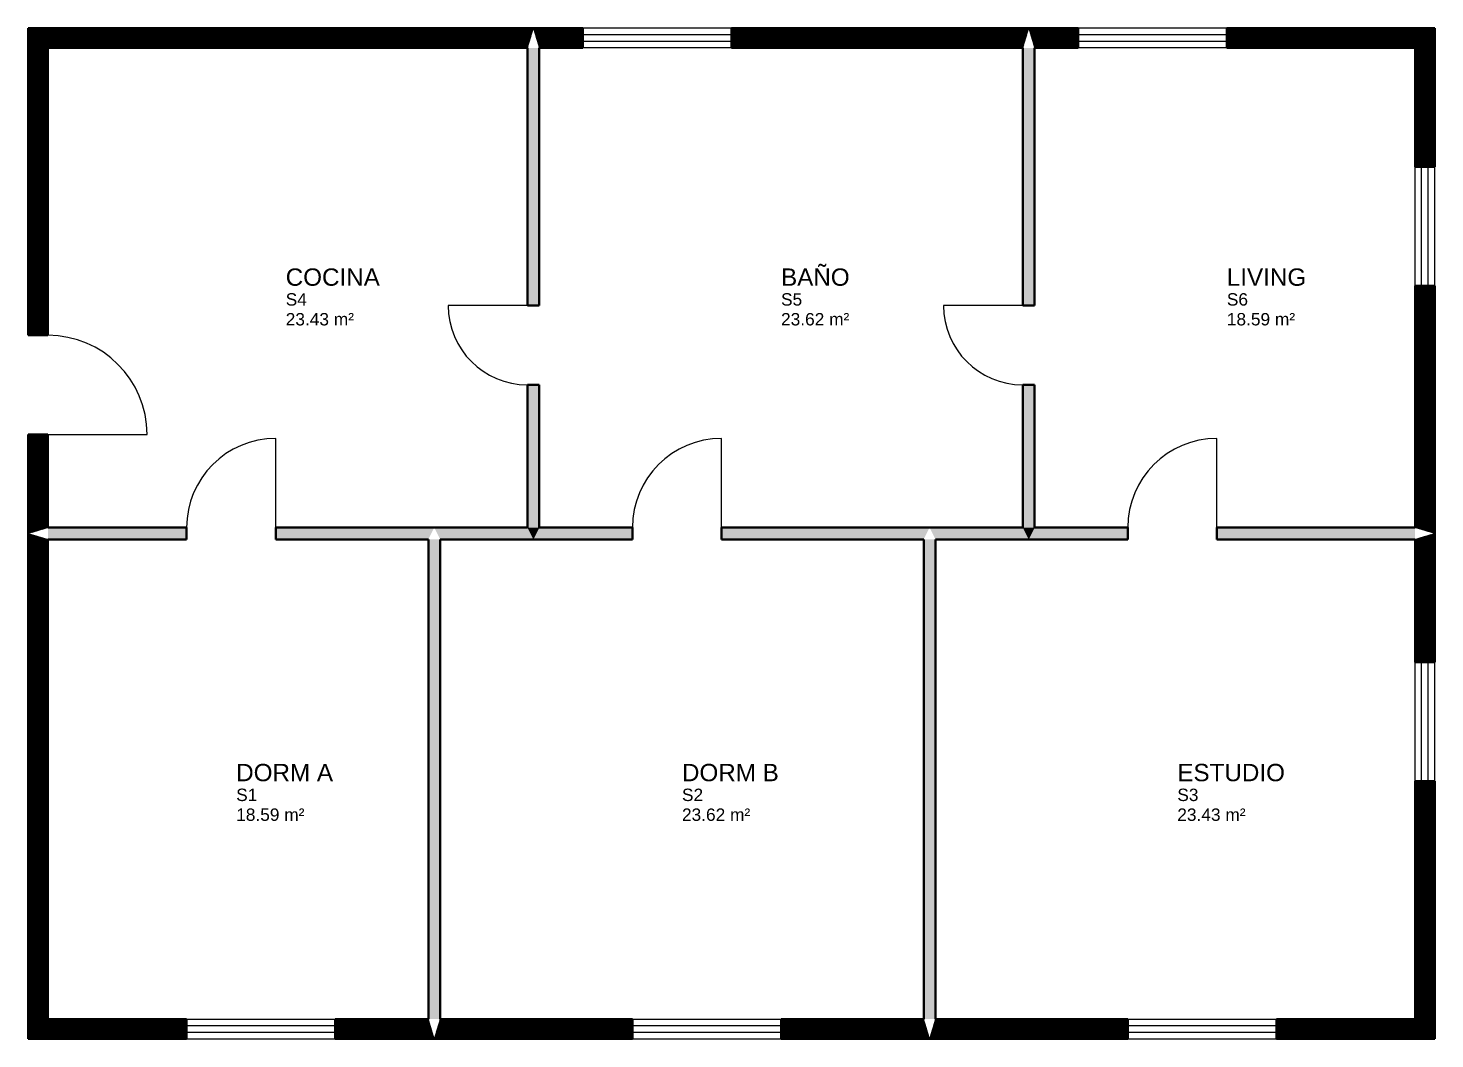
# Model space of a CAD drawing. Header units: millimetres. Extents: x -1900 to 50200, y -20000 to 10900.
# Drawn here: x 0 to 14200, y -20000 to -9800 of the extents above; entities that cross this region are included whole.
import ezdxf

# ---------------------------------------------------------------- set-up
doc = ezdxf.new("R2010")
doc.units = ezdxf.units.MM
doc.header["$MEASUREMENT"] = 0
for name, color, linetype, lineweight in [('A-DOOR-E-N', 3, 'Continuous', 25), ('A-ROOM-T-N', 7, 'Continuous', 25), ('A-WALL-E-N', 7, 'Continuous', 50), ('A-WALL-H-N', 8, 'Continuous', 13), ('A-WIND-E-N', 4, 'Continuous', 25)]:
    doc.layers.add(name, color=color, linetype=linetype, lineweight=lineweight)
doc.styles.get("Standard").update_dxf_attribs({"font": 'arial.ttf'})
pattern_1 = [(37.5, (0, 0), (-0.06299336, 1.92682377), [0, -1.52, 0, -1.7, 0, -1.625]), (7.5, (0, 0), (1.7697767, 2.82214607), [0, -0.82, 0, -1.37, 0, -0.525]), (327.5, (-1.23, 0), (3.11414186, 0.00565905), [0, -0.5, 0, -1.8, 0, -2.35]), (317.5, (-1.23, 0), (3.0061266, 0.87767556), [0, -0.25, 0, -1.18, 0, -1.35])]

msp = doc.modelspace()

# ---------------------------------------------------------------- hatches: boundary and pattern name
at = {"layer": 'A-WALL-H-N'}
h = msp.add_hatch(dxfattribs=at)
h.set_pattern_fill('ANSI31', color=256, scale=20, style=0)
h.paths.add_polyline_path([(5100, -9800), (0, -9800), (200, -10000), (5040, -10000)])
h = msp.add_hatch(dxfattribs=at)
h.set_pattern_fill('ANSI31', color=256, scale=20, style=0)
h.paths.add_polyline_path([(0, -9800), (0, -12900), (200, -12900), (200, -10000)])
h = msp.add_hatch(dxfattribs=at)
h.set_pattern_fill('ANSI31', color=256, scale=20, style=0)
h.paths.add_polyline_path([(5600, -9800), (5100, -9800), (5160, -10000), (5600, -10000)])
h = msp.add_hatch(dxfattribs=at)
h.set_pattern_fill('ANSI31', color=256, scale=20, style=0)
h.paths.add_polyline_path([(10100, -9800), (7100, -9800), (7100, -10000), (10040, -10000)])
h = msp.add_hatch(dxfattribs=at)
h.set_pattern_fill('ANSI31', color=256, scale=20, style=0)
h.paths.add_polyline_path([(10600, -9800), (10100, -9800), (10160, -10000), (10600, -10000)])
h = msp.add_hatch(dxfattribs=at)
h.set_pattern_fill('ANSI31', color=256, scale=20, style=0)
h.paths.add_polyline_path([(14200, -9800), (12100, -9800), (12100, -10000), (14000, -10000)])
h = msp.add_hatch(dxfattribs=at)
h.set_pattern_fill('ANSI31', color=256, scale=20, style=0)
h.paths.add_polyline_path([(14200, -11200), (14200, -9800), (14000, -10000), (14000, -11200)])
h = msp.add_hatch(dxfattribs=at)
h.set_pattern_fill('AR-SAND', color=256, style=0)
h.set_pattern_definition(pattern_1)
h.paths.add_polyline_path([(5160, -12600), (5160, -10000), (5040, -10000), (5040, -12600)])
h = msp.add_hatch(dxfattribs=at)
h.set_pattern_fill('AR-SAND', color=256, style=0)
h.set_pattern_definition(pattern_1)
h.paths.add_polyline_path([(10160, -12600), (10160, -10000), (10040, -10000), (10040, -12600)])
h = msp.add_hatch(dxfattribs=at)
h.set_pattern_fill('ANSI31', color=256, scale=20, style=0)
h.paths.add_polyline_path([(14200, -14900), (14200, -12400), (14000, -12400), (14000, -14840)])
h = msp.add_hatch(dxfattribs=at)
h.set_pattern_fill('AR-SAND', color=256, style=0)
h.set_pattern_definition(pattern_1)
h.paths.add_polyline_path([(5160, -14840), (5160, -13400), (5040, -13400), (5040, -14840)])
h = msp.add_hatch(dxfattribs=at)
h.set_pattern_fill('AR-SAND', color=256, style=0)
h.set_pattern_definition(pattern_1)
h.paths.add_polyline_path([(10160, -14840), (10160, -13400), (10040, -13400), (10040, -14840)])
h = msp.add_hatch(dxfattribs=at)
h.set_pattern_fill('ANSI31', color=256, scale=20, style=0)
h.paths.add_polyline_path([(0, -13900), (0, -14900), (200, -14840), (200, -13900)])
h = msp.add_hatch(dxfattribs=at)
h.set_pattern_fill('ANSI31', color=256, scale=20, style=0)
h.paths.add_polyline_path([(0, -14900), (0, -20000), (200, -19800), (200, -14960)])
h = msp.add_hatch(dxfattribs=at)
h.set_pattern_fill('AR-SAND', color=256, style=0)
h.set_pattern_definition(pattern_1)
h.paths.add_polyline_path([(200, -14960), (1600, -14960), (1600, -14840), (200, -14840)])
h = msp.add_hatch(dxfattribs=at)
h.set_pattern_fill('AR-SAND', color=256, style=0)
h.set_pattern_definition(pattern_1)
h.paths.add_polyline_path([(2500, -14960), (4040, -14960), (4100, -14840), (2500, -14840)])
h = msp.add_hatch(dxfattribs=at)
h.set_pattern_fill('AR-SAND', color=256, style=0)
h.set_pattern_definition(pattern_1)
h.paths.add_polyline_path([(4160, -14960), (5100, -14960), (5040, -14840), (4100, -14840)])
h = msp.add_hatch(dxfattribs=at)
h.set_pattern_fill('AR-SAND', color=256, style=0)
h.set_pattern_definition(pattern_1)
h.paths.add_polyline_path([(5160, -14840), (5040, -14840), (5100, -14960)])
h = msp.add_hatch(dxfattribs=at)
h.set_pattern_fill('AR-SAND', color=256, style=0)
h.set_pattern_definition(pattern_1)
h.paths.add_polyline_path([(5100, -14960), (6100, -14960), (6100, -14840), (5160, -14840)])
h = msp.add_hatch(dxfattribs=at)
h.set_pattern_fill('AR-SAND', color=256, style=0)
h.set_pattern_definition(pattern_1)
h.paths.add_polyline_path([(7000, -14960), (9040, -14960), (9100, -14840), (7000, -14840)])
h = msp.add_hatch(dxfattribs=at)
h.set_pattern_fill('AR-SAND', color=256, style=0)
h.set_pattern_definition(pattern_1)
h.paths.add_polyline_path([(9160, -14960), (10100, -14960), (10040, -14840), (9100, -14840)])
h = msp.add_hatch(dxfattribs=at)
h.set_pattern_fill('AR-SAND', color=256, style=0)
h.set_pattern_definition(pattern_1)
h.paths.add_polyline_path([(10160, -14840), (10040, -14840), (10100, -14960)])
h = msp.add_hatch(dxfattribs=at)
h.set_pattern_fill('AR-SAND', color=256, style=0)
h.set_pattern_definition(pattern_1)
h.paths.add_polyline_path([(10100, -14960), (11100, -14960), (11100, -14840), (10160, -14840)])
h = msp.add_hatch(dxfattribs=at)
h.set_pattern_fill('AR-SAND', color=256, style=0)
h.set_pattern_definition(pattern_1)
h.paths.add_polyline_path([(12000, -14960), (14000, -14960), (14000, -14840), (12000, -14840)])
h = msp.add_hatch(dxfattribs=at)
h.set_pattern_fill('ANSI31', color=256, scale=20, style=0)
h.paths.add_polyline_path([(14200, -16200), (14200, -14900), (14000, -14960), (14000, -16200)])
h = msp.add_hatch(dxfattribs=at)
h.set_pattern_fill('AR-SAND', color=256, style=0)
h.set_pattern_definition(pattern_1)
h.paths.add_polyline_path([(4160, -19800), (4160, -14960), (4040, -14960), (4040, -19800)])
h = msp.add_hatch(dxfattribs=at)
h.set_pattern_fill('AR-SAND', color=256, style=0)
h.set_pattern_definition(pattern_1)
h.paths.add_polyline_path([(9160, -19800), (9160, -14960), (9040, -14960), (9040, -19800)])
h = msp.add_hatch(dxfattribs=at)
h.set_pattern_fill('ANSI31', color=256, scale=20, style=0)
h.paths.add_polyline_path([(14200, -20000), (14200, -17400), (14000, -17400), (14000, -19800)])
h = msp.add_hatch(dxfattribs=at)
h.set_pattern_fill('ANSI31', color=256, scale=20, style=0)
h.paths.add_polyline_path([(0, -20000), (1600, -20000), (1600, -19800), (200, -19800)])
h = msp.add_hatch(dxfattribs=at)
h.set_pattern_fill('ANSI31', color=256, scale=20, style=0)
h.paths.add_polyline_path([(3100, -20000), (4100, -20000), (4040, -19800), (3100, -19800)])
h = msp.add_hatch(dxfattribs=at)
h.set_pattern_fill('ANSI31', color=256, scale=20, style=0)
h.paths.add_polyline_path([(4100, -20000), (6100, -20000), (6100, -19800), (4160, -19800)])
h = msp.add_hatch(dxfattribs=at)
h.set_pattern_fill('ANSI31', color=256, scale=20, style=0)
h.paths.add_polyline_path([(7600, -20000), (9100, -20000), (9040, -19800), (7600, -19800)])
h = msp.add_hatch(dxfattribs=at)
h.set_pattern_fill('ANSI31', color=256, scale=20, style=0)
h.paths.add_polyline_path([(9100, -20000), (11100, -20000), (11100, -19800), (9160, -19800)])
h = msp.add_hatch(dxfattribs=at)
h.set_pattern_fill('ANSI31', color=256, scale=20, style=0)
h.paths.add_polyline_path([(12600, -20000), (14200, -20000), (14000, -19800), (12600, -19800)])

# ---------------------------------------------------------------- linework, layer by layer
at = {"layer": 'A-DOOR-E-N'}
for p, q in [((5040, -12600), (4240, -12600)), ((10040, -12600), (9240, -12600)), ((200, -13900), (1200, -13900)), ((2500, -14840), (2500, -13940)), ((7000, -14840), (7000, -13940)), ((12000, -14840), (12000, -13940))]:
    msp.add_line(p, q, dxfattribs=at)
for centre, radius, start, end in [((5040, -12600), 800, 180, 270), ((10040, -12600), 800, 180, 270), ((200, -13900), 1000, 0, 90), ((2500, -14840), 900, 90, 180), ((7000, -14840), 900, 90, 180), ((12000, -14840), 900, 90, 180)]:
    msp.add_arc(centre, radius, start, end, dxfattribs=at)
at = {"layer": 'A-WALL-E-N'}
for p, q in [((5600, -9800), (0, -9800)), ((0, -9800), (0, -12900)), ((5600, -10000), (5600, -9800)), ((10600, -9800), (7100, -9800)), ((7100, -10000), (7100, -9800)), ((10600, -10000), (10600, -9800)), ((14200, -9800), (12100, -9800)), ((12100, -10000), (12100, -9800)), ((14200, -11200), (14200, -9800)), ((5040, -10000), (200, -10000)), ((200, -10000), (200, -12900)), ((5040, -12600), (5040, -10000)), ((5160, -12600), (5160, -10000)), ((5600, -10000), (5160, -10000)), ((10040, -10000), (7100, -10000)), ((10040, -12600), (10040, -10000)), ((10160, -12600), (10160, -10000)), ((10600, -10000), (10160, -10000)), ((14000, -10000), (12100, -10000)), ((14000, -11200), (14000, -10000)), ((14000, -11200), (14200, -11200)), ((14000, -14840), (14000, -12400)), ((14000, -12400), (14200, -12400)), ((14200, -16200), (14200, -12400)), ((5040, -12600), (5160, -12600)), ((10040, -12600), (10160, -12600)), ((200, -12900), (0, -12900)), ((5040, -14840), (5040, -13400)), ((5040, -13400), (5160, -13400)), ((5160, -14840), (5160, -13400)), ((10040, -14840), (10040, -13400)), ((10040, -13400), (10160, -13400)), ((10160, -14840), (10160, -13400)), ((0, -13900), (0, -20000)), ((200, -13900), (0, -13900)), ((200, -13900), (200, -14840)), ((200, -14840), (1600, -14840)), ((1600, -14840), (1600, -14960)), ((2500, -14840), (5040, -14840)), ((2500, -14840), (2500, -14960)), ((5160, -14840), (6100, -14840)), ((6100, -14840), (6100, -14960)), ((7000, -14840), (10040, -14840)), ((7000, -14840), (7000, -14960)), ((10160, -14840), (11100, -14840)), ((11100, -14840), (11100, -14960)), ((12000, -14840), (14000, -14840)), ((12000, -14840), (12000, -14960)), ((200, -14960), (1600, -14960)), ((200, -14960), (200, -19800)), ((2500, -14960), (4040, -14960)), ((4040, -19800), (4040, -14960)), ((4160, -19800), (4160, -14960)), ((4160, -14960), (6100, -14960)), ((7000, -14960), (9040, -14960)), ((9040, -19800), (9040, -14960)), ((9160, -19800), (9160, -14960)), ((9160, -14960), (11100, -14960)), ((12000, -14960), (14000, -14960)), ((14000, -16200), (14000, -14960)), ((14000, -16200), (14200, -16200)), ((14000, -19800), (14000, -17400)), ((14000, -17400), (14200, -17400)), ((14200, -20000), (14200, -17400)), ((200, -19800), (1600, -19800)), ((1600, -19800), (1600, -20000)), ((3100, -19800), (4040, -19800)), ((3100, -19800), (3100, -20000)), ((4160, -19800), (6100, -19800)), ((6100, -19800), (6100, -20000)), ((7600, -19800), (9040, -19800)), ((7600, -19800), (7600, -20000)), ((9160, -19800), (11100, -19800)), ((11100, -19800), (11100, -20000)), ((12600, -19800), (14000, -19800)), ((12600, -19800), (12600, -20000)), ((0, -20000), (1600, -20000)), ((3100, -20000), (6100, -20000)), ((7600, -20000), (11100, -20000)), ((12600, -20000), (14200, -20000))]:
    msp.add_line(p, q, dxfattribs=at)
at = {"layer": 'A-WIND-E-N'}
for p, q in [((7100, -9800), (5600, -9800)), ((7100, -9866.66667), (5600, -9866.66667)), ((7100, -9933.33333), (5600, -9933.33333)), ((12100, -9800), (10600, -9800)), ((12100, -9866.66667), (10600, -9866.66667)), ((12100, -9933.33333), (10600, -9933.33333)), ((7100, -10000), (5600, -10000)), ((12100, -10000), (10600, -10000)), ((14000, -12400), (14000, -11200)), ((14066.66667, -12400), (14066.66667, -11200)), ((14133.33333, -12400), (14133.33333, -11200)), ((14200, -12400), (14200, -11200)), ((14000, -17400), (14000, -16200)), ((14066.66667, -17400), (14066.66667, -16200)), ((14133.33333, -17400), (14133.33333, -16200)), ((14200, -17400), (14200, -16200)), ((1600, -19800), (3100, -19800)), ((1600, -19866.66667), (3100, -19866.66667)), ((6100, -19800), (7600, -19800)), ((6100, -19866.66667), (7600, -19866.66667)), ((11100, -19800), (12600, -19800)), ((11100, -19866.66667), (12600, -19866.66667)), ((1600, -19933.33333), (3100, -19933.33333)), ((1600, -20000), (3100, -20000)), ((6100, -19933.33333), (7600, -19933.33333)), ((6100, -20000), (7600, -20000)), ((11100, -19933.33333), (12600, -19933.33333)), ((11100, -20000), (12600, -20000))]:
    msp.add_line(p, q, dxfattribs=at)

# ---------------------------------------------------------------- texts
at = {"layer": 'A-ROOM-T-N'}
for s, height, p in [('BAÑO', 175, (7600, -12400)), ('COCINA', 175, (2600, -12400)), ('LIVING', 175, (12100, -12400)), ('S4', 125, (2600, -12600)), ('S5', 125, (7600, -12600)), ('S6', 125, (12100, -12600)), ('23.43 m²', 125, (2600, -12800)), ('23.62 m²', 125, (7600, -12800)), ('18.59 m²', 125, (12100, -12800)), ('DORM A', 175, (2100, -17400)), ('DORM B', 175, (6600, -17400)), ('ESTUDIO', 175, (11600, -17400)), ('S1', 125, (2100, -17600)), ('S2', 125, (6600, -17600)), ('S3', 125, (11600, -17600)), ('18.59 m²', 125, (2100, -17800)), ('23.62 m²', 125, (6600, -17800)), ('23.43 m²', 125, (11600, -17800))]:
    msp.add_text(s, height=height, dxfattribs=at).set_placement(p)

doc.saveas('drawing.dxf')
